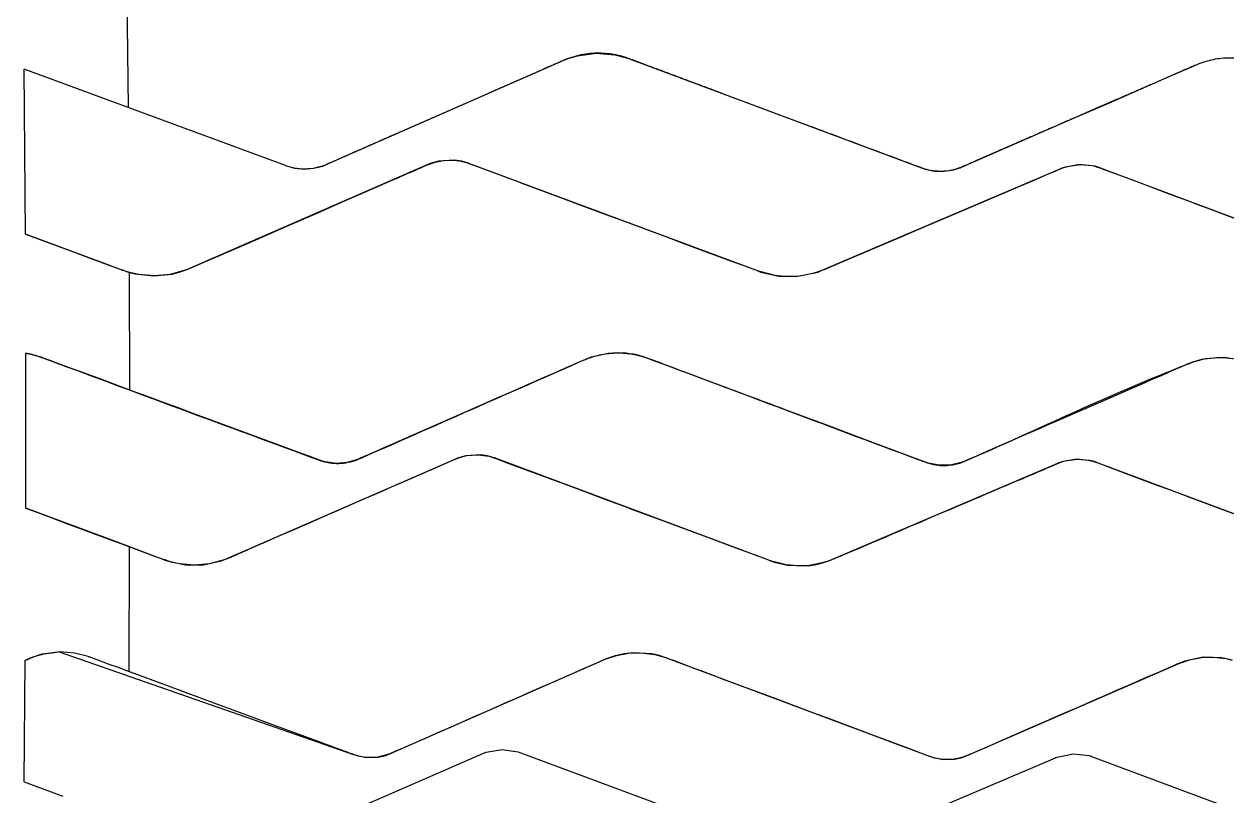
# Model space of a CAD drawing. Header units: inches. Extents: x 2 to 87, y 6 to 129.
# Drawn here: x 31.45 to 42.94, y 62.98 to 70.36 of the extents above; entities that cross this region are included whole.
import ezdxf

# ---------------------------------------------------------------- set-up
doc = ezdxf.new("R2010")
doc.units = ezdxf.units.IN
doc.header["$MEASUREMENT"] = 0
doc.layers.add('1', color=4, linetype='Continuous')

# ---------------------------------------------------------------- blocks, each defined once
blk = doc.blocks.new('2026 STRIDE')
at = {"layer": '1', "color": 3}
for p, q in [((30.109, 48.453), (30.097, 49.618)), ((29.125, 47.245), (29.113, 48.821)), ((31.609, 47.899), (29.113, 48.821)), ((30.123, 45.754), (30.12, 46.877)), ((29.129, 44.624), (29.129, 46.105)), ((30.115, 43.063), (30.121, 44.255)), ((29.113, 42.011), (29.123, 43.169))]:
    blk.add_line(p, q, dxfattribs=at)
at = {"layer": '1', "color": 3, "flags": 128}
for points in [[(31.609, 47.899), (31.697, 47.874), (31.787, 47.866), (31.877, 47.873), (31.965, 47.895), (31.995, 47.907), (31.999, 47.909), (32, 47.909), (32, 47.909), (32, 47.909), (34.262, 48.902), (34.263, 48.903), (34.269, 48.905), (34.279, 48.91), (34.321, 48.926), (34.398, 48.948), (34.577, 48.973), (34.757, 48.958), (34.856, 48.933), (34.88, 48.925), (34.89, 48.922), (34.895, 48.92), (34.895, 48.92), (37.685, 47.877), (37.685, 47.877), (37.685, 47.877), (37.686, 47.877), (37.687, 47.876), (37.721, 47.865), (37.81, 47.847), (37.9, 47.845), (37.99, 47.859), (38.033, 47.871), (38.055, 47.879), (38.065, 47.883), (38.07, 47.886), (38.073, 47.887), (38.074, 47.887), (38.075, 47.888), (38.075, 47.888), (38.076, 47.888), (38.076, 47.888), (38.076, 47.888), (38.076, 47.888), (38.076, 47.888), (38.076, 47.888), (38.076, 47.888), (38.076, 47.888), (38.076, 47.888), (38.076, 47.888), (38.076, 47.888), (38.076, 47.888), (38.076, 47.888), (38.076, 47.888), (38.076, 47.888), (38.076, 47.888), (38.076, 47.888), (38.076, 47.888), (38.076, 47.888), (38.076, 47.888), (38.076, 47.888), (38.076, 47.888), (38.076, 47.888), (38.076, 47.888), (38.076, 47.888), (38.076, 47.888), (38.076, 47.888), (38.076, 47.888), (38.076, 47.888), (38.076, 47.888), (38.079, 47.889), (38.098, 47.898), (38.133, 47.913), (38.219, 47.95), (38.338, 48.002), (38.483, 48.065), (38.65, 48.138), (38.832, 48.217), (39.155, 48.358), (39.481, 48.5), (39.784, 48.632), (40.138, 48.787), (40.247, 48.834), (40.28, 48.848), (40.29, 48.853), (40.296, 48.855)], [(29.125, 47.245), (29.247, 47.2), (29.368, 47.155), (29.49, 47.109), (29.611, 47.064), (29.733, 47.019), (29.854, 46.974), (29.976, 46.929), (30.036, 46.906), (30.051, 46.901), (30.055, 46.899), (30.057, 46.899), (30.057, 46.898), (30.057, 46.898), (30.057, 46.898), (30.057, 46.898), (30.057, 46.898), (30.057, 46.898), (30.057, 46.898), (30.057, 46.898), (30.057, 46.898), (30.057, 46.898), (30.11, 46.88), (30.175, 46.863), (30.351, 46.844), (30.527, 46.862), (30.595, 46.879), (30.661, 46.902), (30.745, 46.937), (30.847, 46.982), (30.95, 47.027), (31.046, 47.069), (31.181, 47.127), (31.378, 47.213), (31.624, 47.321), (31.918, 47.449), (32.14, 47.546), (32.382, 47.651), (32.613, 47.752), (32.644, 47.766), (32.676, 47.78), (32.708, 47.794), (32.74, 47.808), (32.773, 47.822), (32.806, 47.836), (32.838, 47.85), (32.87, 47.864), (32.902, 47.878), (32.934, 47.892), (32.965, 47.906), (33.04, 47.933), (33.119, 47.949), (33.229, 47.95), (33.265, 47.945), (33.301, 47.938), (33.336, 47.928), (33.358, 47.921), (33.377, 47.914), (33.386, 47.91), (33.397, 47.907), (33.409, 47.902), (33.733, 47.782), (33.805, 47.755), (33.892, 47.722), (33.978, 47.69), (34.065, 47.658), (34.151, 47.626), (34.262, 47.585), (34.372, 47.544), (34.483, 47.503), (34.593, 47.461), (34.704, 47.42), (34.814, 47.379), (34.925, 47.338), (35.079, 47.281), (35.234, 47.223), (35.389, 47.165), (35.544, 47.108), (35.699, 47.05), (35.861, 46.99), (36.023, 46.93), (36.089, 46.905), (36.109, 46.898), (36.134, 46.888), (36.151, 46.882), (36.324, 46.843), (36.502, 46.841), (36.697, 46.882), (36.718, 46.89), (36.737, 46.898), (36.758, 46.906), (36.77, 46.911), (36.793, 46.921), (36.825, 46.935), (36.868, 46.953), (37.121, 47.061), (37.407, 47.183), (37.727, 47.32), (38.081, 47.471), (38.468, 47.636), (38.625, 47.703), (38.754, 47.758), (38.855, 47.801), (38.913, 47.825), (38.955, 47.843), (38.981, 47.854), (38.988, 47.858), (38.991, 47.859), (39.026, 47.873), (39.058, 47.885), (39.095, 47.894), (39.204, 47.908), (39.313, 47.899), (39.34, 47.893), (39.366, 47.885), (39.377, 47.882), (39.388, 47.878), (39.394, 47.876), (39.411, 47.869), (39.422, 47.865), (39.427, 47.863), (39.43, 47.862), (39.431, 47.862), (39.432, 47.862), (39.432, 47.862), (39.432, 47.862), (39.432, 47.862), (39.432, 47.862), (39.432, 47.862), (39.667, 47.774), (39.876, 47.695), (40.059, 47.627), (40.261, 47.552), (40.284, 47.543), (40.306, 47.535), (40.327, 47.527), (40.348, 47.519), (40.368, 47.512), (40.387, 47.504), (40.734, 47.375)], [(42.162, 46.84), (39.395, 47.875), (39.391, 47.877), (39.374, 47.883), (39.342, 47.892), (39.195, 47.908), (39.049, 47.882), (39.021, 47.871), (39.009, 47.866), (39.006, 47.865), (36.762, 46.908), (36.761, 46.907), (36.756, 46.906), (36.718, 46.89), (36.648, 46.867), (36.519, 46.843), (36.403, 46.837), (36.287, 46.848), (36.14, 46.886), (36.132, 46.889), (36.13, 46.89), (36.13, 46.89), (33.362, 47.92), (33.361, 47.92), (33.36, 47.92), (33.358, 47.921), (33.347, 47.925), (33.327, 47.931), (33.29, 47.94), (33.225, 47.95), (33.075, 47.941), (32.993, 47.918), (32.974, 47.91), (32.972, 47.909), (32.972, 47.909), (32.971, 47.908), (30.693, 46.915), (30.693, 46.915), (30.691, 46.914), (30.687, 46.912), (30.681, 46.91), (30.653, 46.899), (30.507, 46.858), (30.358, 46.844), (30.208, 46.857), (30.134, 46.874), (30.097, 46.884), (30.079, 46.89), (30.07, 46.894), (30.066, 46.895), (30.063, 46.896), (30.062, 46.896), (30.062, 46.897), (30.061, 46.897), (30.061, 46.897), (30.061, 46.897), (30.061, 46.897), (30.061, 46.897), (30.061, 46.897), (30.061, 46.897), (30.061, 46.897), (30.061, 46.897), (30.061, 46.897), (30.061, 46.897), (30.061, 46.897), (30.061, 46.897), (30.061, 46.897), (30.061, 46.897), (30.061, 46.897), (30.061, 46.897), (30.061, 46.897), (30.061, 46.897), (30.061, 46.897), (30.061, 46.897), (30.06, 46.897), (30.058, 46.898), (30.041, 46.904), (29.907, 46.954), (29.125, 47.245)], [(40.621, 46.06), (40.57, 46.064), (40.398, 46.052), (40.364, 46.045), (40.33, 46.037), (40.297, 46.027), (40.264, 46.016), (40.232, 46.003), (40.222, 46), (40.205, 45.992), (40.192, 45.986), (40.19, 45.985), (40.187, 45.984), (40.175, 45.979), (40.154, 45.97), (40.078, 45.937), (39.98, 45.894), (39.881, 45.851), (39.783, 45.808), (39.685, 45.765), (39.57, 45.715), (39.446, 45.661), (39.066, 45.495), (39.006, 45.469), (38.946, 45.443), (38.886, 45.417), (38.826, 45.391), (38.766, 45.365), (38.674, 45.325), (38.581, 45.284), (38.489, 45.244), (38.396, 45.204), (38.303, 45.163), (38.211, 45.123), (38.141, 45.092), (38.121, 45.084), (38.115, 45.081), (38.113, 45.081), (38.112, 45.08), (38.098, 45.074), (38.093, 45.072), (38.065, 45.061), (37.961, 45.037), (37.855, 45.035), (37.75, 45.056), (37.725, 45.065), (37.717, 45.068), (37.706, 45.072), (37.693, 45.077), (37.678, 45.082), (37.406, 45.184), (37.1, 45.298), (36.791, 45.414), (36.383, 45.566), (36.338, 45.583), (36.292, 45.6), (36.246, 45.618), (36.2, 45.635), (36.154, 45.652), (36.109, 45.669), (36.063, 45.686), (35.94, 45.732), (35.818, 45.778), (35.695, 45.823), (35.573, 45.869), (35.45, 45.915), (35.379, 45.942), (35.308, 45.968), (35.237, 45.995), (35.165, 46.022), (35.094, 46.048), (35.071, 46.057), (35.064, 46.059), (35.031, 46.071), (34.999, 46.08), (34.966, 46.089), (34.933, 46.096), (34.899, 46.101), (34.865, 46.105), (34.779, 46.109), (34.693, 46.104), (34.531, 46.067), (34.492, 46.053), (34.482, 46.049), (34.472, 46.045), (34.468, 46.043), (34.422, 46.023), (34.359, 45.996), (34.296, 45.968), (34.234, 45.941), (34.171, 45.913), (34.064, 45.866), (33.957, 45.819), (33.85, 45.772), (33.743, 45.725), (33.636, 45.678), (33.529, 45.631), (33.399, 45.574), (33.268, 45.517), (33.137, 45.459), (33.007, 45.402), (32.876, 45.345), (32.746, 45.287), (32.697, 45.266), (32.648, 45.244), (32.599, 45.223), (32.55, 45.201), (32.501, 45.18), (32.452, 45.158), (32.4, 45.135), (32.362, 45.119), (32.338, 45.109), (32.332, 45.106), (32.33, 45.105), (32.312, 45.097), (32.297, 45.091), (32.2, 45.062), (32.094, 45.053), (31.988, 45.068), (31.962, 45.075), (31.937, 45.084), (31.918, 45.091), (31.91, 45.094), (31.906, 45.095), (31.905, 45.096), (31.904, 45.096), (31.904, 45.096), (31.903, 45.096), (31.903, 45.096), (31.903, 45.096), (31.903, 45.096), (31.903, 45.096), (31.903, 45.096), (31.902, 45.097), (31.897, 45.098), (31.879, 45.105), (31.861, 45.112), (31.837, 45.121), (31.807, 45.132), (30.719, 45.534), (30.577, 45.586), (30.434, 45.639), (30.291, 45.692), (30.149, 45.744), (30.006, 45.797), (29.864, 45.85), (29.69, 45.914), (29.546, 45.967), (29.434, 46.008), (29.371, 46.032), (29.325, 46.049), (29.296, 46.06), (29.288, 46.062), (29.286, 46.063), (29.285, 46.063), (29.285, 46.064), (29.285, 46.064), (29.285, 46.064), (29.285, 46.064), (29.285, 46.064), (29.285, 46.064), (29.285, 46.064), (29.285, 46.064), (29.285, 46.064), (29.242, 46.078), (29.186, 46.094), (29.13, 46.105)], [(29.129, 44.624), (29.259, 44.576), (29.388, 44.528), (29.518, 44.48), (29.648, 44.431), (29.777, 44.383), (29.907, 44.335), (30.036, 44.287), (30.357, 44.167), (30.422, 44.143), (30.441, 44.136), (30.453, 44.132), (30.467, 44.126), (30.483, 44.121), (30.652, 44.084), (30.826, 44.084), (30.995, 44.121), (31.037, 44.137), (31.077, 44.154), (31.087, 44.158), (31.098, 44.163), (31.11, 44.168), (31.124, 44.174), (31.224, 44.218), (31.324, 44.261), (31.427, 44.306), (31.541, 44.356), (31.671, 44.413), (31.845, 44.489), (31.996, 44.554), (32.124, 44.61), (32.243, 44.662), (32.367, 44.716), (32.504, 44.776), (32.624, 44.829), (32.727, 44.873), (32.823, 44.915), (32.865, 44.934), (32.911, 44.954), (32.961, 44.975), (33.015, 44.999), (33.073, 45.024), (33.135, 45.051), (33.209, 45.084), (33.231, 45.093), (33.266, 45.107), (33.303, 45.119), (33.341, 45.127), (33.448, 45.136), (33.554, 45.121), (33.58, 45.113), (33.601, 45.106), (33.628, 45.096), (33.646, 45.09), (33.671, 45.08), (33.692, 45.072), (33.702, 45.069), (33.706, 45.067), (33.708, 45.067), (33.709, 45.066), (33.709, 45.066), (33.709, 45.066), (33.709, 45.066), (33.709, 45.066), (33.709, 45.066), (33.996, 44.959), (34.255, 44.863), (34.485, 44.777), (34.568, 44.747), (34.646, 44.717), (34.72, 44.69), (34.79, 44.664), (34.855, 44.64), (34.916, 44.617), (35.211, 44.507), (35.469, 44.411), (35.691, 44.329), (35.877, 44.26), (36.025, 44.204), (36.138, 44.163), (36.213, 44.135), (36.252, 44.12), (36.292, 44.107), (36.348, 44.092), (36.405, 44.082), (36.578, 44.074), (36.621, 44.078), (36.664, 44.085), (36.707, 44.093), (36.749, 44.105), (36.79, 44.118), (36.831, 44.133), (36.86, 44.146), (36.924, 44.173), (36.988, 44.2), (37.077, 44.238), (37.171, 44.278), (37.283, 44.326), (37.323, 44.343), (37.374, 44.365), (37.409, 44.38), (37.457, 44.4), (37.502, 44.419), (37.543, 44.437), (37.577, 44.452), (37.615, 44.468), (37.652, 44.483), (37.688, 44.499), (37.779, 44.538), (37.867, 44.576), (37.956, 44.613), (38.051, 44.654), (38.134, 44.689), (38.187, 44.712), (38.249, 44.738), (38.302, 44.761), (38.358, 44.785), (38.409, 44.807), (38.461, 44.829), (38.494, 44.842), (38.53, 44.858), (38.557, 44.869), (38.602, 44.889), (38.646, 44.907), (38.687, 44.925), (38.727, 44.942), (38.764, 44.958), (38.798, 44.973), (38.831, 44.986), (38.861, 44.999), (38.887, 45.011), (38.911, 45.021), (38.933, 45.03), (38.95, 45.037), (38.965, 45.044), (38.97, 45.046), (38.971, 45.046), (39.008, 45.061), (39.041, 45.073), (39.075, 45.082), (39.179, 45.094), (39.286, 45.083), (39.303, 45.079), (39.321, 45.075), (39.338, 45.069), (39.36, 45.061), (39.37, 45.058), (39.381, 45.054), (39.396, 45.048), (39.414, 45.041), (39.436, 45.033), (39.538, 44.995), (39.639, 44.957), (39.74, 44.919), (39.842, 44.881), (39.943, 44.843), (40.045, 44.806), (40.146, 44.768), (40.247, 44.73), (40.648, 44.58)], [(41.995, 44.076), (39.357, 45.063), (39.353, 45.064), (39.337, 45.07), (39.307, 45.078), (39.166, 45.093), (39.027, 45.068), (39.001, 45.059), (38.989, 45.054), (38.986, 45.053), (36.847, 44.14), (36.846, 44.14), (36.842, 44.138), (36.805, 44.123), (36.738, 44.102), (36.616, 44.078), (36.505, 44.073), (36.394, 44.083), (36.254, 44.119), (36.246, 44.122), (36.245, 44.123), (36.244, 44.123), (33.605, 45.105), (33.605, 45.105), (33.604, 45.105), (33.601, 45.106), (33.591, 45.11), (33.572, 45.116), (33.537, 45.125), (33.474, 45.134), (33.332, 45.125), (33.254, 45.103), (33.235, 45.095), (33.234, 45.094), (33.233, 45.094), (33.233, 45.094), (31.061, 44.147), (31.061, 44.147), (31.059, 44.146), (31.056, 44.144), (31.049, 44.142), (31.023, 44.131), (30.884, 44.093), (30.741, 44.079), (30.598, 44.092), (30.528, 44.107), (30.493, 44.118), (30.476, 44.124), (30.467, 44.127), (30.463, 44.128), (30.461, 44.129), (30.46, 44.129), (30.459, 44.129), (30.459, 44.13), (30.459, 44.13), (30.459, 44.13), (30.458, 44.13), (30.458, 44.13), (30.458, 44.13), (30.458, 44.13), (30.458, 44.13), (30.458, 44.13), (30.458, 44.13), (30.458, 44.13), (30.458, 44.13), (30.458, 44.13), (30.458, 44.13), (30.458, 44.13), (30.458, 44.13), (30.458, 44.13), (30.458, 44.13), (30.458, 44.13), (30.458, 44.13), (30.458, 44.13), (30.456, 44.13), (30.451, 44.132), (30.398, 44.152), (29.995, 44.302), (29.129, 44.624)], [(29.123, 43.169), (29.146, 43.18), (29.159, 43.186), (29.161, 43.186), (29.162, 43.187), (29.162, 43.187), (29.162, 43.187), (29.162, 43.187), (29.162, 43.187), (29.162, 43.187), (29.162, 43.187), (29.162, 43.187), (29.162, 43.187), (29.162, 43.187), (29.162, 43.187), (29.162, 43.187), (29.162, 43.187), (29.162, 43.187), (29.162, 43.187), (29.162, 43.187), (29.162, 43.187), (29.162, 43.187), (29.162, 43.187), (29.162, 43.187), (29.162, 43.187), (29.162, 43.187), (29.162, 43.187), (29.162, 43.187), (29.162, 43.187), (29.162, 43.187), (29.162, 43.187), (29.162, 43.187), (29.162, 43.187), (29.162, 43.187), (29.162, 43.187), (29.162, 43.187), (29.162, 43.187), (29.162, 43.187), (29.162, 43.187), (29.162, 43.187), (29.162, 43.187), (29.162, 43.187), (29.162, 43.187), (29.162, 43.187), (29.162, 43.187), (29.162, 43.187), (29.162, 43.187), (29.162, 43.187), (29.162, 43.187), (29.162, 43.187), (29.162, 43.187), (29.162, 43.187), (29.162, 43.187), (29.162, 43.187), (29.162, 43.187), (29.162, 43.187), (29.162, 43.187), (29.162, 43.187), (29.162, 43.187), (29.162, 43.187), (29.162, 43.187), (29.162, 43.187), (29.162, 43.187), (29.162, 43.187), (29.162, 43.187), (29.162, 43.187), (29.162, 43.187), (29.162, 43.187), (29.162, 43.187), (29.162, 43.187), (29.162, 43.187), (29.162, 43.187), (29.162, 43.187), (29.162, 43.187), (29.162, 43.187), (29.162, 43.187), (29.162, 43.187), (29.162, 43.187), (29.162, 43.187), (29.162, 43.187), (29.162, 43.187), (29.162, 43.187), (29.162, 43.187), (29.162, 43.187), (29.162, 43.187), (29.162, 43.187), (29.162, 43.187), (29.162, 43.187), (29.162, 43.187), (29.162, 43.187), (29.162, 43.187), (29.162, 43.187), (29.162, 43.187), (29.162, 43.187), (29.162, 43.187), (29.162, 43.187), (29.162, 43.187), (29.162, 43.187), (29.162, 43.187), (29.162, 43.187), (29.162, 43.187), (29.162, 43.187), (29.162, 43.187), (29.162, 43.187), (29.162, 43.187), (29.162, 43.187), (29.162, 43.187), (29.162, 43.187), (29.162, 43.187), (29.162, 43.187), (29.162, 43.187), (29.162, 43.187), (29.162, 43.187), (29.162, 43.187), (29.162, 43.187), (29.162, 43.187), (29.162, 43.187), (29.162, 43.187), (29.162, 43.187), (29.162, 43.187), (29.162, 43.187), (29.162, 43.187), (29.162, 43.187), (29.162, 43.187), (29.162, 43.187), (29.162, 43.187), (29.162, 43.187), (29.162, 43.187), (29.162, 43.187), (29.162, 43.187), (29.162, 43.187), (29.162, 43.187), (29.162, 43.187), (29.162, 43.187), (29.162, 43.187), (29.162, 43.187), (29.162, 43.187), (29.162, 43.187), (29.162, 43.187), (29.162, 43.187), (29.162, 43.187), (29.162, 43.187), (29.162, 43.187), (29.162, 43.187), (29.162, 43.187), (29.162, 43.187), (29.162, 43.187), (29.162, 43.187), (29.162, 43.187), (29.162, 43.187), (29.162, 43.187), (29.162, 43.187), (29.162, 43.187), (29.162, 43.187), (29.162, 43.187), (29.162, 43.187), (29.162, 43.187), (29.162, 43.187), (29.162, 43.187), (29.162, 43.187), (29.162, 43.187), (29.162, 43.187), (29.162, 43.187), (29.162, 43.187), (29.162, 43.187), (29.162, 43.187), (29.162, 43.187), (29.162, 43.187), (29.162, 43.187), (29.162, 43.187), (29.162, 43.187), (29.162, 43.187), (29.162, 43.187), (29.162, 43.187), (29.162, 43.187), (29.162, 43.187), (29.162, 43.187), (29.162, 43.187), (29.162, 43.187), (29.162, 43.187), (29.162, 43.187), (29.162, 43.187), (29.162, 43.187), (29.162, 43.187), (29.162, 43.187), (29.162, 43.187), (29.162, 43.187), (29.162, 43.187), (29.162, 43.187), (29.162, 43.187), (29.162, 43.187), (29.162, 43.187), (29.162, 43.187), (29.162, 43.187), (29.162, 43.187), (29.162, 43.187), (29.162, 43.187), (29.162, 43.187), (29.162, 43.187), (29.162, 43.187), (29.162, 43.187), (29.162, 43.187), (29.162, 43.187), (29.162, 43.187), (29.162, 43.187), (29.162, 43.187), (29.162, 43.187), (29.162, 43.187), (29.162, 43.187), (29.162, 43.187), (29.162, 43.187), (29.162, 43.187), (29.162, 43.187), (29.162, 43.187), (29.162, 43.187), (29.162, 43.187), (29.162, 43.187), (29.162, 43.187), (29.162, 43.187), (29.162, 43.187), (29.162, 43.187), (29.162, 43.187), (29.162, 43.187), (29.162, 43.187), (29.162, 43.187), (29.162, 43.187), (29.162, 43.187), (29.162, 43.187), (29.162, 43.187), (29.162, 43.187), (29.162, 43.187), (29.162, 43.187), (29.162, 43.187), (29.162, 43.187), (29.162, 43.187), (29.162, 43.187), (29.162, 43.187), (29.162, 43.187), (29.162, 43.187), (29.162, 43.187), (29.162, 43.187), (29.162, 43.187), (29.162, 43.187), (29.162, 43.187), (29.162, 43.187), (29.162, 43.187), (29.162, 43.187), (29.162, 43.187), (29.162, 43.187), (29.162, 43.187), (29.162, 43.187), (29.162, 43.187), (29.162, 43.187), (29.162, 43.187), (29.162, 43.187), (29.162, 43.187), (29.162, 43.187), (29.162, 43.187), (29.162, 43.187), (29.162, 43.187), (29.162, 43.187), (29.162, 43.187), (29.162, 43.187), (29.162, 43.187), (29.162, 43.187), (29.162, 43.187), (29.162, 43.187), (29.162, 43.187), (29.162, 43.187), (29.162, 43.187), (29.162, 43.187), (29.162, 43.187), (29.162, 43.187), (29.162, 43.187), (29.162, 43.187), (29.162, 43.187), (29.162, 43.187), (29.162, 43.187), (29.162, 43.187), (29.162, 43.187), (29.162, 43.187), (29.162, 43.187), (29.162, 43.187), (29.162, 43.187), (29.162, 43.187), (29.162, 43.187), (29.162, 43.187), (29.162, 43.187), (29.162, 43.187), (29.162, 43.187), (29.162, 43.187), (29.162, 43.187), (29.162, 43.187), (29.162, 43.187), (29.162, 43.187), (29.162, 43.187), (29.162, 43.187), (29.162, 43.187), (29.162, 43.187), (29.162, 43.187), (29.162, 43.187), (29.162, 43.187), (29.162, 43.187), (29.162, 43.187), (29.162, 43.187), (29.162, 43.187), (29.162, 43.187), (29.162, 43.187), (29.162, 43.187), (29.162, 43.187), (29.162, 43.187), (29.162, 43.187), (29.162, 43.187), (29.162, 43.187), (29.162, 43.187), (29.162, 43.187), (29.162, 43.187), (29.162, 43.187), (29.162, 43.187), (29.162, 43.187), (29.162, 43.187), (29.162, 43.187), (29.162, 43.187), (29.162, 43.187), (29.162, 43.187), (29.162, 43.187), (29.162, 43.187), (29.162, 43.187), (29.162, 43.187), (29.162, 43.187), (29.162, 43.187), (29.162, 43.187), (29.162, 43.187), (29.162, 43.187), (29.162, 43.187), (29.162, 43.187), (29.162, 43.187), (29.162, 43.187), (29.162, 43.187), (29.162, 43.187), (29.162, 43.187), (29.162, 43.187), (29.162, 43.187), (29.162, 43.187), (29.162, 43.187), (29.162, 43.187), (29.162, 43.187), (29.162, 43.187), (29.162, 43.187), (29.162, 43.187), (29.162, 43.187), (29.162, 43.187), (29.162, 43.187), (29.162, 43.187), (29.162, 43.187), (29.162, 43.187), (29.162, 43.187), (29.162, 43.187), (29.162, 43.187), (29.162, 43.187), (29.162, 43.187), (29.162, 43.187), (29.162, 43.187), (29.162, 43.187), (29.162, 43.187), (29.162, 43.187), (29.162, 43.187), (29.162, 43.187), (29.162, 43.187), (29.162, 43.187), (29.162, 43.187), (29.162, 43.187), (29.162, 43.187), (29.162, 43.187), (29.162, 43.187), (29.162, 43.187), (29.162, 43.187), (29.162, 43.187), (29.162, 43.187), (29.162, 43.187), (29.162, 43.187), (29.162, 43.187), (29.162, 43.187), (29.162, 43.187), (29.162, 43.187), (29.162, 43.187), (29.162, 43.187), (29.162, 43.187), (29.162, 43.187), (29.162, 43.187), (29.163, 43.187), (29.163, 43.187), (29.164, 43.188), (29.166, 43.189), (29.171, 43.191), (29.179, 43.194), (29.196, 43.201), (29.231, 43.213), (29.302, 43.233), (29.448, 43.251), (32.258, 42.271)], [(40.641, 43.177), (40.554, 43.195), (40.375, 43.2), (40.201, 43.163), (40.159, 43.148), (40.131, 43.136), (40.107, 43.125), (40.047, 43.099), (39.956, 43.059), (39.832, 43.006), (39.705, 42.95), (39.578, 42.895), (39.45, 42.839), (39.323, 42.784), (39.196, 42.728), (39.036, 42.659), (38.876, 42.589), (38.715, 42.519), (38.555, 42.449), (38.395, 42.38), (38.296, 42.336), (38.221, 42.304), (38.171, 42.282), (38.154, 42.275), (38.144, 42.27), (38.123, 42.261), (38.081, 42.245), (38.032, 42.232), (37.982, 42.224), (37.872, 42.225), (37.811, 42.237), (37.786, 42.245), (37.775, 42.249), (37.769, 42.251), (37.766, 42.252), (37.764, 42.253), (37.764, 42.253), (37.763, 42.253), (37.763, 42.253), (37.763, 42.253), (37.763, 42.253), (37.579, 42.322), (37.394, 42.391), (37.21, 42.46), (37.026, 42.529), (36.841, 42.598), (36.657, 42.667), (36.472, 42.736), (36.288, 42.805), (35.786, 42.992), (35.72, 43.017), (35.655, 43.041), (35.589, 43.066), (35.523, 43.091), (35.457, 43.115), (35.392, 43.14), (35.325, 43.165), (35.276, 43.183), (35.245, 43.194), (35.237, 43.197), (35.235, 43.198), (35.178, 43.217), (35.111, 43.232), (34.934, 43.244), (34.845, 43.234), (34.759, 43.215), (34.682, 43.188), (34.671, 43.183), (34.667, 43.182), (34.663, 43.18), (34.663, 43.18), (34.662, 43.18), (34.661, 43.179), (34.658, 43.178), (34.646, 43.172), (34.539, 43.126), (34.446, 43.085), (34.343, 43.04), (34.24, 42.994), (34.137, 42.949), (34.034, 42.904), (33.931, 42.859), (33.828, 42.813), (33.722, 42.767), (33.616, 42.72), (33.509, 42.673), (33.403, 42.627), (33.297, 42.58), (33.191, 42.533), (33.084, 42.487), (32.978, 42.44), (32.93, 42.419), (32.883, 42.398), (32.835, 42.377), (32.787, 42.356), (32.74, 42.336), (32.692, 42.315), (32.647, 42.295), (32.612, 42.28), (32.598, 42.274), (32.492, 42.246), (32.382, 42.243), (32.321, 42.252), (32.305, 42.256), (32.29, 42.26), (32.275, 42.265), (32.272, 42.266), (32.246, 42.276), (32.231, 42.281), (32.214, 42.288), (32.194, 42.295), (32.171, 42.303), (32.168, 42.304), (32.148, 42.312), (32.095, 42.331), (32.075, 42.339), (32.052, 42.348), (32.026, 42.357), (31.998, 42.368), (31.967, 42.379), (31.934, 42.391), (31.898, 42.404), (31.515, 42.546), (31.172, 42.673), (30.868, 42.785), (30.604, 42.882), (30.38, 42.965), (30.224, 43.023), (30.095, 43.071), (29.994, 43.108), (29.936, 43.129), (29.893, 43.145), (29.867, 43.155), (29.859, 43.158), (29.857, 43.159), (29.856, 43.159), (29.856, 43.159), (29.855, 43.159), (29.855, 43.159), (29.855, 43.159), (29.855, 43.159), (29.855, 43.159), (29.855, 43.159), (29.855, 43.159), (29.855, 43.159), (29.855, 43.159), (29.8, 43.18), (29.76, 43.194), (29.735, 43.204), (29.728, 43.206), (29.726, 43.207), (29.726, 43.207), (29.726, 43.207), (29.726, 43.207), (29.726, 43.207), (29.726, 43.207), (29.726, 43.207), (29.726, 43.207), (29.726, 43.207), (29.726, 43.207), (29.726, 43.207), (29.595, 43.241), (29.462, 43.251), (29.286, 43.229), (29.251, 43.22), (29.217, 43.209), (29.187, 43.197), (29.162, 43.187), (29.123, 43.169)], [(32.26, 42.271), (32.376, 42.243), (32.494, 42.246), (32.567, 42.263), (32.598, 42.274), (32.611, 42.279), (32.613, 42.28), (32.614, 42.28), (32.614, 42.28), (32.614, 42.28), (34.665, 43.181), (34.668, 43.182), (34.672, 43.184), (34.772, 43.218), (34.888, 43.24), (35.007, 43.244), (35.138, 43.227), (35.195, 43.212), (35.22, 43.204), (35.231, 43.2), (35.236, 43.198), (35.238, 43.197), (35.239, 43.197), (35.239, 43.197), (35.239, 43.197), (35.239, 43.197), (37.769, 42.251), (37.885, 42.224), (38.003, 42.226), (38.075, 42.243), (38.107, 42.254), (38.12, 42.26), (38.122, 42.26), (38.123, 42.261), (38.123, 42.261), (38.123, 42.261), (40.138, 43.139), (40.141, 43.14), (40.145, 43.142), (40.245, 43.176), (40.361, 43.198), (40.48, 43.202), (40.597, 43.187), (40.655, 43.173)], [(29.113, 42.011), (29.484, 41.873)], [(31.429, 41.379), (33.495, 42.28), (33.495, 42.28), (33.495, 42.28), (33.496, 42.28), (33.502, 42.283), (33.527, 42.292), (33.679, 42.319), (33.832, 42.296), (33.849, 42.29), (36.359, 41.356)], [(36.932, 41.372), (38.966, 42.24), (38.967, 42.241), (38.969, 42.241), (38.971, 42.242), (38.982, 42.247), (39.134, 42.279), (39.287, 42.261), (39.313, 42.252), (39.32, 42.25), (39.32, 42.25), (41.828, 41.311)]]:
    blk.add_lwpolyline(points, dxfattribs=at)
at = {"layer": '1', "color": 3}
for points, knots in [([(40.298, 48.856), (40.296, 48.855), (40.293, 48.854), (40.288, 48.852), (40.272, 48.845), (40.237, 48.83), (40.174, 48.802), (40.084, 48.763), (39.968, 48.712), (39.848, 48.66), (39.733, 48.61), (39.633, 48.566), (39.527, 48.52), (39.417, 48.472), (39.323, 48.432), (39.254, 48.401), (39.208, 48.381), (39.162, 48.361), (39.116, 48.341), (39.07, 48.321), (38.975, 48.28), (38.84, 48.221), (38.674, 48.149), (38.543, 48.092), (38.443, 48.048), (38.37, 48.016), (38.312, 47.991), (38.243, 47.961), (38.173, 47.93), (38.111, 47.903), (38.082, 47.891), (38.066, 47.884), (38.025, 47.867), (37.949, 47.847), (37.846, 47.841), (37.771, 47.852), (37.727, 47.863), (37.71, 47.868), (37.698, 47.872), (37.685, 47.877), (37.673, 47.881), (37.655, 47.888), (37.602, 47.908), (37.509, 47.943), (37.381, 47.991), (37.251, 48.039), (37.12, 48.088), (36.99, 48.137), (36.859, 48.186), (36.729, 48.234), (36.596, 48.284), (36.462, 48.334), (36.325, 48.385), (36.189, 48.436), (36.052, 48.487), (35.915, 48.538), (35.785, 48.587), (35.66, 48.634), (35.541, 48.678), (35.422, 48.723), (35.303, 48.767), (35.184, 48.812), (35.094, 48.845), (35.032, 48.868), (34.999, 48.881), (34.966, 48.893), (34.934, 48.905), (34.902, 48.917), (34.871, 48.929), (34.84, 48.938), (34.766, 48.959), (34.645, 48.977), (34.471, 48.969), (34.352, 48.938), (34.285, 48.912), (34.271, 48.906), (34.25, 48.897), (34.224, 48.885), (34.195, 48.873), (34.172, 48.863), (34.153, 48.854), (34.133, 48.846), (34.114, 48.837), (34.095, 48.829), (34.014, 48.793), (33.872, 48.731), (33.668, 48.642), (33.465, 48.552), (33.262, 48.463), (33.058, 48.374), (32.855, 48.285), (32.694, 48.214), (32.576, 48.162), (32.5, 48.129), (32.425, 48.096), (32.349, 48.062), (32.273, 48.029), (32.198, 47.996), (32.122, 47.963), (32.06, 47.935), (32.019, 47.917), (31.996, 47.907), (31.976, 47.899), (31.95, 47.89), (31.9, 47.875), (31.822, 47.863), (31.736, 47.867), (31.669, 47.879), (31.633, 47.89), (31.614, 47.897), (31.609, 47.899)], [0, 0, 0, 0, 0.000578, 0.001203, 0.001717, 0.006099, 0.01339, 0.023916, 0.037676, 0.054093, 0.066027, 0.077961, 0.089363, 0.103068, 0.116773, 0.122157, 0.127541, 0.132925, 0.138309, 0.143694, 0.149078, 0.171563, 0.190986, 0.207346, 0.217606, 0.226144, 0.232958, 0.23805, 0.250191, 0.257726, 0.259767, 0.260356, 0.263159, 0.274244, 0.285295, 0.296369, 0.298231, 0.300091, 0.301951, 0.302276, 0.304738, 0.305914, 0.308552, 0.322831, 0.337767, 0.352703, 0.367639, 0.382575, 0.397511, 0.412447, 0.427383, 0.44303, 0.458678, 0.474325, 0.489972, 0.50562, 0.521267, 0.534883, 0.548498, 0.562114, 0.575729, 0.589345, 0.602961, 0.606742, 0.610523, 0.614304, 0.618085, 0.621814, 0.6253, 0.628654, 0.632088, 0.649987, 0.667922, 0.687623, 0.689319, 0.691019, 0.692499, 0.696808, 0.700281, 0.702554, 0.704828, 0.707102, 0.709376, 0.711649, 0.713923, 0.73775, 0.761576, 0.785403, 0.809229, 0.833056, 0.856882, 0.880709, 0.889576, 0.898443, 0.907311, 0.916178, 0.925045, 0.933912, 0.94278, 0.951647, 0.955798, 0.95708, 0.959792, 0.962711, 0.965723, 0.97677, 0.987853, 0.99339, 0.998461, 1, 1, 1, 1]), ([(40.931, 48.873), (40.879, 48.889), (40.776, 48.921), (40.613, 48.931), (40.45, 48.913), (40.349, 48.875), (40.298, 48.856)], [0, 0, 0, 0, 0.251068, 0.500119, 0.749109, 1, 1, 1, 1]), ([(29.129, 46.105), (29.169, 46.097), (29.219, 46.087), (29.268, 46.07), (30.164, 45.738), (31.052, 45.407), (31.943, 45.081), (31.962, 45.075), (32.006, 45.062), (32.076, 45.052), (32.165, 45.054), (32.238, 45.069), (32.285, 45.085), (32.302, 45.092), (33.026, 45.407), (33.745, 45.728), (34.471, 46.045), (34.518, 46.064), (34.614, 46.095), (34.759, 46.113), (34.906, 46.104), (35.005, 46.08), (35.056, 46.063), (35.952, 45.731), (36.84, 45.392), (37.73, 45.063), (37.739, 45.06), (37.763, 45.052), (37.814, 45.039), (37.886, 45.031), (37.968, 45.035), (38.031, 45.049), (38.07, 45.062), (38.087, 45.069), (38.094, 45.072), (38.097, 45.073), (38.805, 45.382), (39.534, 45.736), (40.33, 46.041), (40.448, 46.062), (40.568, 46.067), (40.682, 46.054), (40.764, 46.034), (40.807, 46.019), (40.818, 46.015), (41.704, 45.684), (42.59, 45.358), (43.477, 45.026), (43.492, 45.021), (43.551, 45.003), (43.655, 44.99), (43.762, 45.007), (43.823, 45.028), (43.841, 45.036), (44.565, 45.351), (45.285, 45.668), (46.007, 45.982), (46.014, 45.985), (46.04, 45.995), (46.101, 46.017), (46.225, 46.046), (46.4, 46.052), (46.537, 46.022), (46.604, 45.997), (47.493, 45.664), (48.379, 45.327), (49.268, 44.996), (49.273, 44.994), (49.285, 44.99), (49.309, 44.982), (49.352, 44.972), (49.42, 44.963), (49.508, 44.967), (49.58, 44.984), (49.621, 45), (49.632, 45.004), (49.635, 45.006), (50.362, 45.321), (51.081, 45.657), (51.821, 45.977), (51.856, 45.991), (51.933, 46.015), (52.044, 46.036), (52.186, 46.038), (52.303, 46.019), (52.376, 45.996), (52.401, 45.987), (53.289, 45.656), (54.176, 45.33), (55.06, 44.999), (55.065, 44.997), (55.077, 44.993), (55.122, 44.979), (55.2, 44.964), (55.271, 44.97), (55.307, 44.974)], [0, 0, 0, 0, 0.004357, 0.005439, 0.005588, 0.106842, 0.107052, 0.107426, 0.108937, 0.11198, 0.115013, 0.118419, 0.11993, 0.120304, 0.120396, 0.204667, 0.204797, 0.205321, 0.210125, 0.215544, 0.220964, 0.225767, 0.226435, 0.22673, 0.328322, 0.328379, 0.328481, 0.329417, 0.331079, 0.334118, 0.337151, 0.33983, 0.341016, 0.34154, 0.34177, 0.341872, 0.341917, 0.42458, 0.428878, 0.433144, 0.437401, 0.441666, 0.445443, 0.44638, 0.446611, 0.446668, 0.547849, 0.547929, 0.548253, 0.549564, 0.554475, 0.559381, 0.561019, 0.561425, 0.561481, 0.645724, 0.645803, 0.645943, 0.646512, 0.648812, 0.652891, 0.660136, 0.667429, 0.667748, 0.667792, 0.769346, 0.769408, 0.769518, 0.769966, 0.770762, 0.772178, 0.774693, 0.778138, 0.781599, 0.782562, 0.7828, 0.782904, 0.782951, 0.867728, 0.868062, 0.869415, 0.871819, 0.876666, 0.881502, 0.886938, 0.889351, 0.889685, 0.889833, 0.991005, 0.991034, 0.991085, 0.991554, 0.992388, 0.996202, 1, 1, 1, 1])]:
    blk.add_open_spline(points, degree=3, knots=knots, dxfattribs=at)

msp = doc.modelspace()

# ---------------------------------------------------------------- block references
msp.add_blockref('2026 STRIDE', (2.333, 21.11))

doc.saveas('drawing.dxf')
